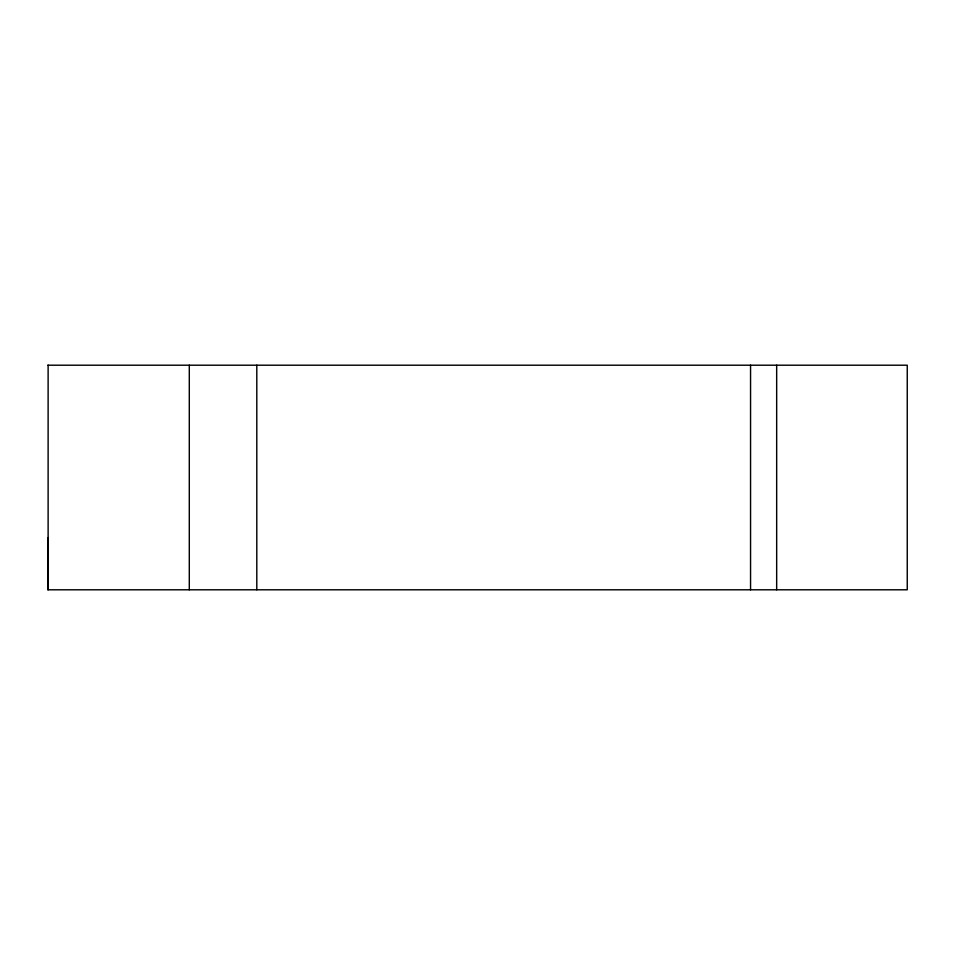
<?xml version="1.0" encoding="UTF-8"?>
<svg xmlns="http://www.w3.org/2000/svg" width="955" height="955" viewBox="0 0 955 955"><rect width="100%" height="100%" fill="white"/><g stroke="black" fill="none" stroke-linecap="round" stroke-linejoin="round"><path stroke-width="1.43" d="M47.762 365.204L907.25 365.204L907.25 589.796L47.762 589.796L48.227 537.57M776.666 365.204L776.666 589.796M750.558 365.204L750.558 589.796M256.8 365.204L256.8 589.796M189.293 365.204L189.293 589.796M48.12 365.204L48.12 589.796"/></g></svg>
